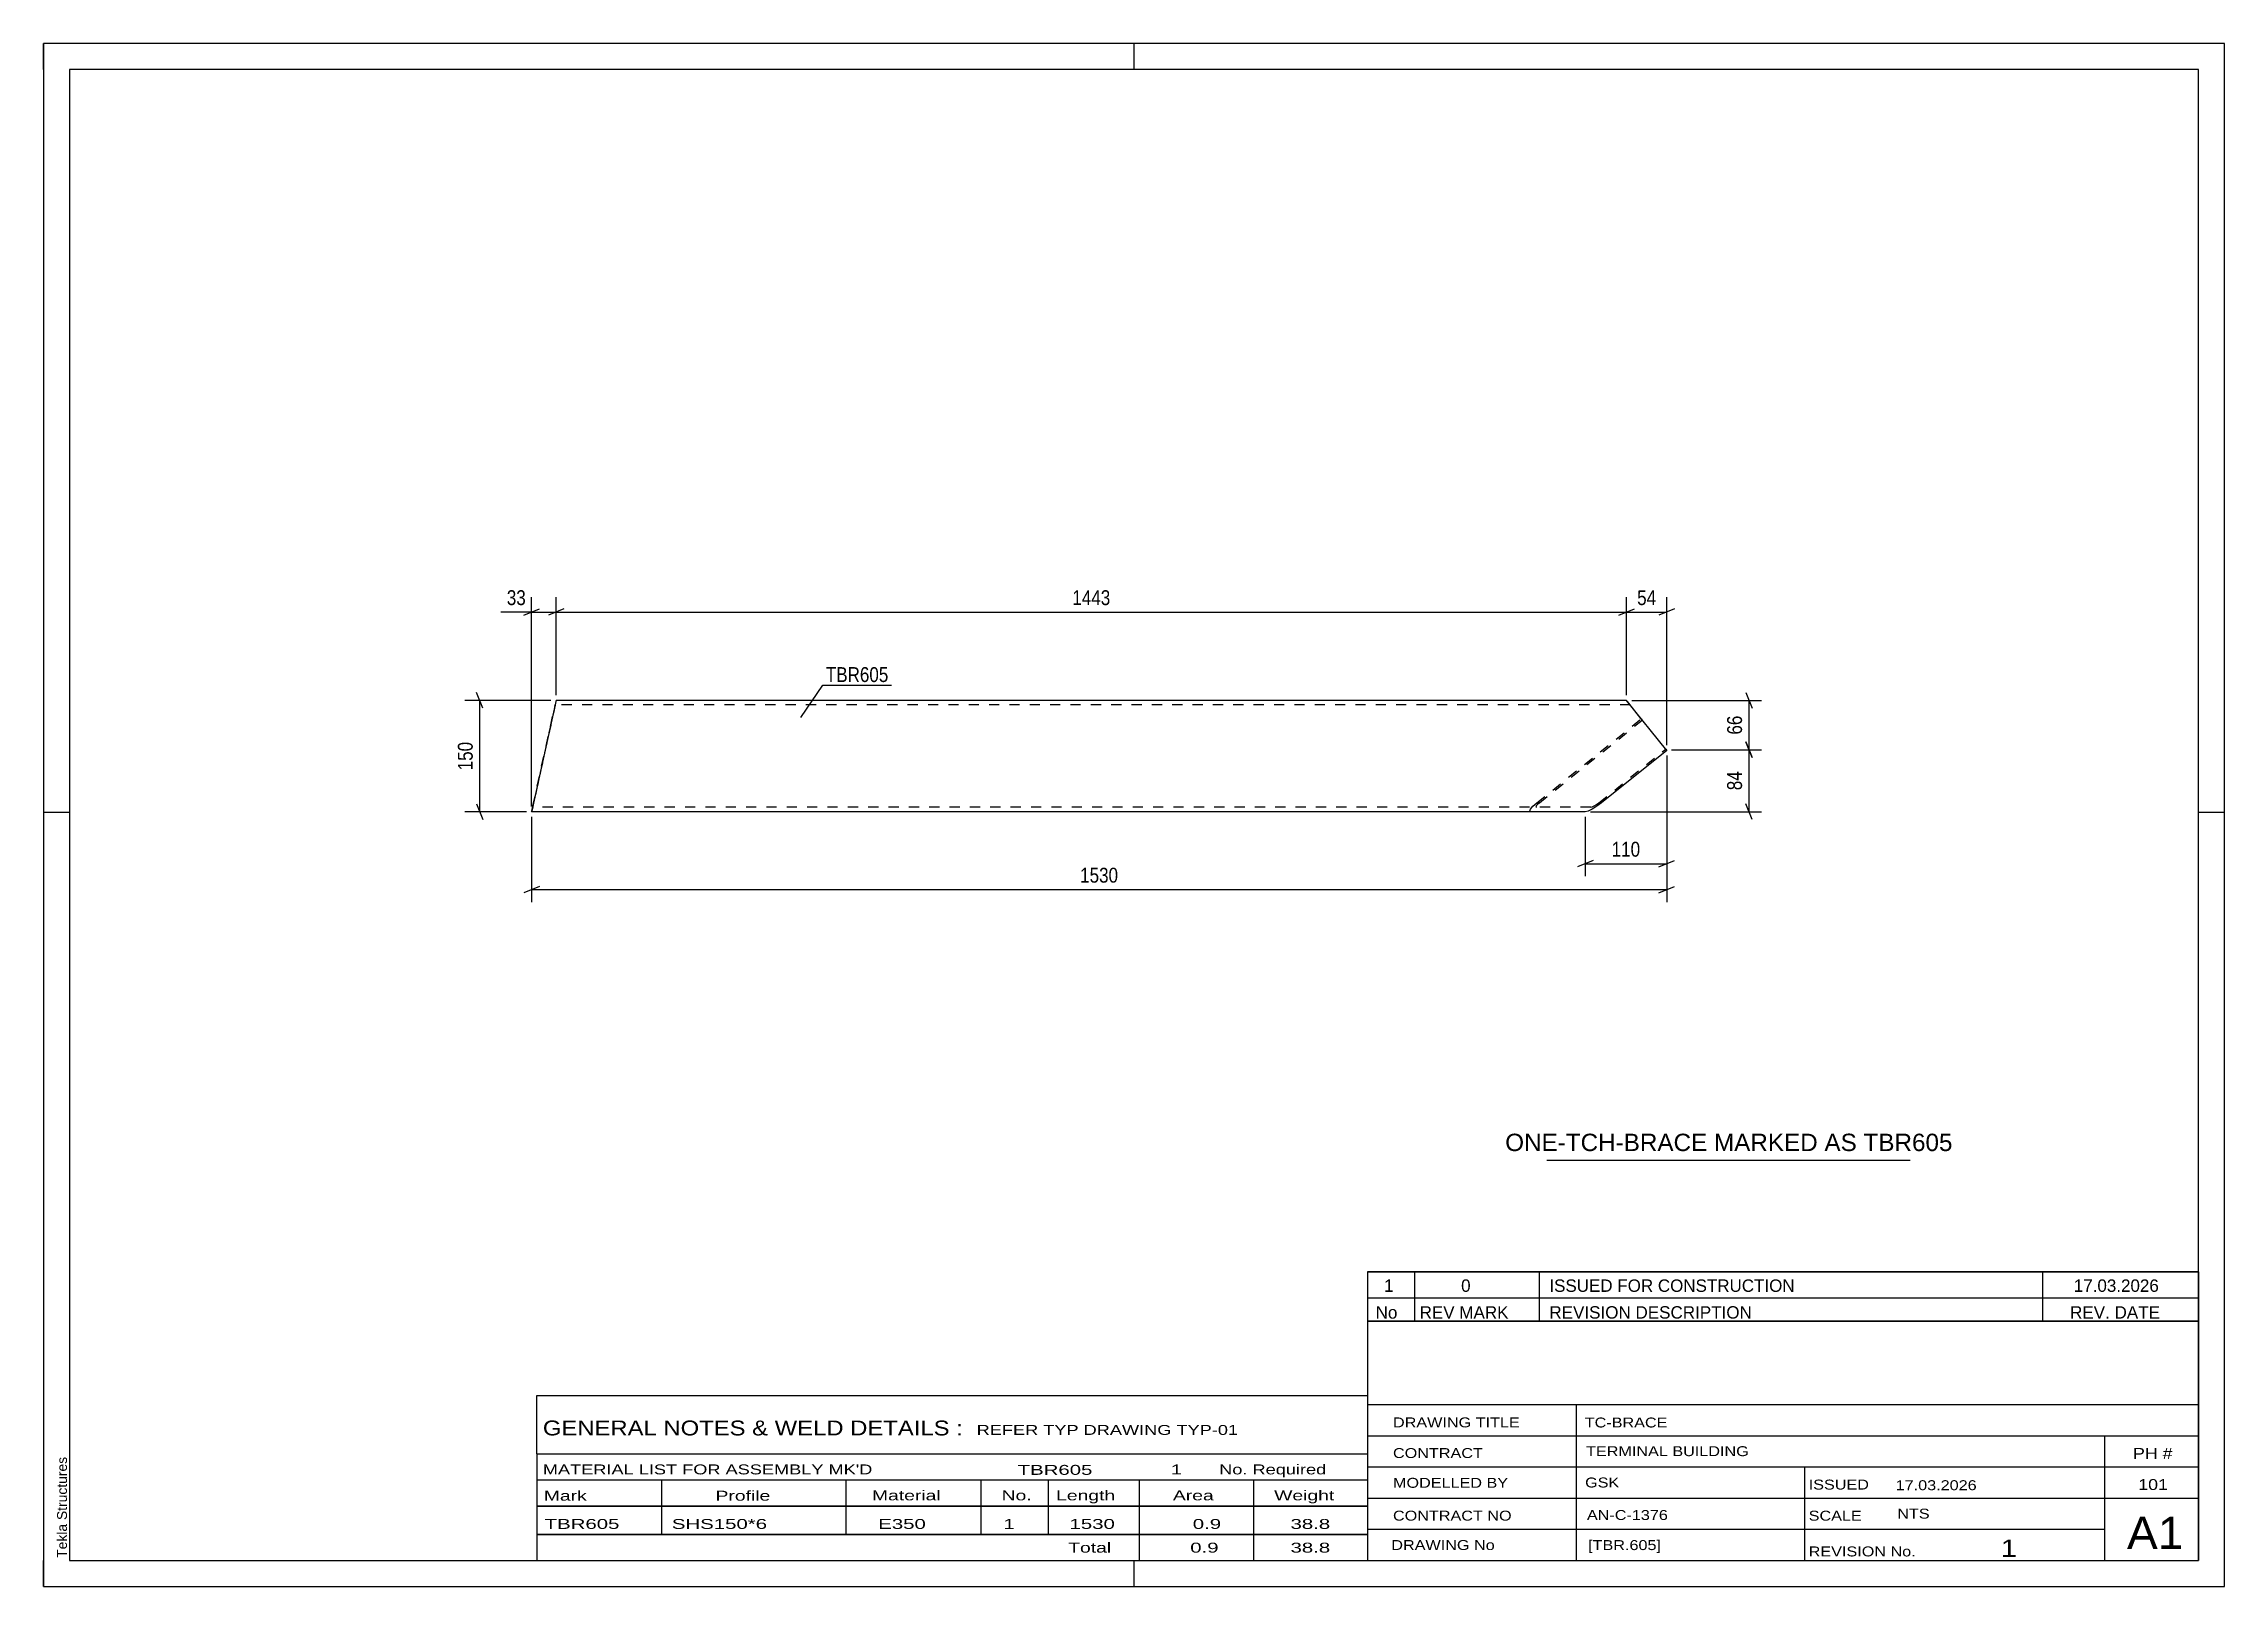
# Model space of a CAD drawing. Header units: millimetres. Extents: x 0 to 420, y 0 to 297.
import ezdxf

# ---------------------------------------------------------------- set-up
doc = ezdxf.new("R2010")
doc.units = ezdxf.units.MM
doc.linetypes.add('DXK_LINE_DOT2', pattern=[3.9198, 1.9599, -1.9599])
doc.styles.add('Arial', font='ARIAL.TTF', dxfattribs={"height": 0.2})
doc.styles.add('Arial Narrow', font='ARIALN.TTF', dxfattribs={"height": 0.2})

# ---------------------------------------------------------------- blocks, each defined once
blk = doc.blocks.new('Unknown-585400165-1162')
at = {"color": 5, "linetype": 'Continuous'}
for p, q in [((420, 297), (0, 297)), ((0, 297), (0, 0)), ((0, 292), (0, 297)), ((210, 292), (210, 297)), ((420, 0), (420, 297)), ((415, 292), (5, 292)), ((5, 292), (5, 5)), ((415, 5), (415, 292)), ((5, 149), (0, 149)), ((420, 149), (415, 149)), ((0, 0), (0, 5)), ((5, 5), (415, 5)), ((210, 0), (210, 5)), ((0, 0), (420, 0))]:
    blk.add_line(p, q, dxfattribs=at)
at = {"color": 174, "linetype": 'Continuous', "style": 'Arial'}
blk.add_text('Tekla Structures', height=1.9102, rotation=90, dxfattribs=at).set_placement((4.5, 5.5))
blk = doc.blocks.new('Part-585400165-1593 - 1587')
at = {"color": 7, "linetype": 'DXK_LINE_DOT2'}
for p, q in [((98.5, 169.63), (94.18, 149.98)), ((98.59, 170.05), (94.19, 150.05)), ((94.23, 150.24), (98.52, 169.7)), ((98.5, 169.63), (98.52, 169.7)), ((98.52, 169.7), (98.52, 169.7)), ((305.56, 169.7), (98.52, 169.7)), ((98.68, 170.43), (98.59, 170.05)), ((98.7, 170.56), (98.68, 170.43)), ((98.71, 170.56), (98.7, 170.56)), ((306.24, 168.84), (304.87, 170.56)), ((307.9, 166.78), (305.56, 169.7)), ((287.58, 150.84), (307.71, 167.02)), ((288.07, 150.84), (307.9, 166.78)), ((307.71, 167.02), (307.9, 166.78)), ((299.53, 150.84), (312.4, 161.19)), ((312.4, 161.19), (312.59, 160.94)), ((94.02, 149.26), (93.99, 149.13)), ((94.19, 150.05), (94.02, 149.26)), ((94.18, 149.98), (94.19, 150.05)), ((297.96, 149.98), (94.18, 149.98)), ((94.19, 150.05), (94.23, 150.24)), ((286.22, 149.26), (286.36, 149.63)), ((286.44, 149.13), (286.22, 149.26)), ((286.36, 149.63), (286.84, 150.19)), ((286.84, 150.19), (287.58, 150.84)), ((287.47, 150.24), (287.4, 150.05)), ((287.4, 150.05), (287.51, 149.98)), ((287.7, 150.51), (287.47, 150.24)), ((288.07, 150.84), (287.7, 150.51)), ((297.96, 149.98), (298.24, 150.05)), ((298.24, 150.05), (298.63, 150.24)), ((298.63, 150.24), (299.08, 150.51)), ((299.08, 150.51), (299.53, 150.84))]:
    blk.add_line(p, q, dxfattribs=at)
at = {"color": 2, "linetype": 'Continuous'}
for p, q in [((98.6, 170.05), (94.22, 150.19)), ((98.71, 170.56), (98.6, 170.05)), ((98.7, 170.56), (98.71, 170.56)), ((304.87, 170.56), (98.71, 170.56)), ((312.59, 160.94), (304.87, 170.56)), ((312.59, 160.94), (300.03, 150.84)), ((93.99, 149.13), (94.02, 149.26)), ((296.9, 149.13), (93.99, 149.13)), ((94.02, 149.26), (94.22, 150.19)), ((297.44, 149.26), (296.9, 149.13)), ((298.23, 149.63), (297.44, 149.26)), ((299.13, 150.19), (298.23, 149.63)), ((300.03, 150.84), (299.13, 150.19))]:
    blk.add_line(p, q, dxfattribs=at)
blk = doc.blocks.new('StraightDimension-585400165-1727 - 1587')
at = {"color": 7, "linetype": 'Continuous'}
for p, q in [((93.99, 150.13), (93.99, 190.41)), ((98.71, 171.56), (98.71, 190.41)), ((92.49, 186.96), (95.49, 188.16)), ((93.99, 187.56), (98.71, 187.56)), ((100.21, 188.16), (97.21, 186.96))]:
    blk.add_line(p, q, dxfattribs=at)
at = {"color": 0}
blk.add_wipeout([(93.46, 188.31), (93.46, 192.51), (88.61, 192.51), (88.61, 188.31)], dxfattribs=at)
at = {"color": 7, "linetype": 'Continuous'}
blk.add_line((93.99, 187.56), (88.08, 187.56), dxfattribs=at)
blk.add_line((93.99, 187.56), (88.08, 187.56), dxfattribs=at)
at = {"color": 3, "style": 'Arial Narrow'}
blk.add_text('33', height=2.863, dxfattribs=at).set_placement((89.21, 188.91))
blk = doc.blocks.new('StraightDimension-585400165-1719 - 1587')
at = {"color": 7, "linetype": 'Continuous'}
for p, q in [((97.71, 170.56), (81.14, 170.56)), ((84.59, 169.06), (83.39, 172.06)), ((83.99, 149.13), (83.99, 170.56)), ((92.99, 149.13), (81.14, 149.13)), ((83.39, 150.63), (84.59, 147.63))]:
    blk.add_line(p, q, dxfattribs=at)
at = {"color": 0}
blk.add_wipeout([(83.24, 163.18), (79.04, 163.18), (79.04, 156.5), (83.24, 156.5)], dxfattribs=at)
at = {"color": 3, "style": 'Arial Narrow'}
blk.add_text('150', height=2.863, rotation=90.0002, dxfattribs=at).set_placement((82.64, 157.1))
blk = doc.blocks.new('StraightDimension-585400165-1725 - 1587')
at = {"color": 7, "linetype": 'Continuous'}
for p, q in [((304.87, 171.56), (304.87, 190.41)), ((312.59, 161.94), (312.59, 190.41)), ((303.37, 186.96), (306.37, 188.16)), ((304.87, 187.56), (312.59, 187.56)), ((314.09, 188.16), (311.09, 186.96))]:
    blk.add_line(p, q, dxfattribs=at)
at = {"color": 0}
blk.add_wipeout([(311.16, 188.31), (311.16, 192.51), (306.3, 192.51), (306.3, 188.31)], dxfattribs=at)
at = {"color": 3, "style": 'Arial Narrow'}
blk.add_text('54', height=2.863, dxfattribs=at).set_placement((306.9, 188.91))
blk = doc.blocks.new('StraightDimension-585400165-1726 - 1587')
at = {"color": 7, "linetype": 'Continuous'}
for p, q in [((98.71, 171.56), (98.71, 190.41)), ((304.87, 171.56), (304.87, 190.41)), ((100.21, 188.16), (97.21, 186.96)), ((98.71, 187.56), (304.87, 187.56)), ((303.37, 186.96), (306.37, 188.16))]:
    blk.add_line(p, q, dxfattribs=at)
at = {"color": 0}
blk.add_wipeout([(206.04, 188.31), (206.04, 192.51), (197.53, 192.51), (197.53, 188.31)], dxfattribs=at)
at = {"color": 3, "style": 'Arial Narrow'}
blk.add_text('1443', height=2.863, dxfattribs=at).set_placement((198.13, 188.91))
blk = doc.blocks.new('StraightDimension-585400165-1739 - 1587')
at = {"color": 7, "linetype": 'Continuous'}
for p, q in [((312.59, 159.94), (312.59, 131.73)), ((93.99, 148.13), (93.99, 131.73)), ((95.49, 134.73), (92.49, 133.53)), ((311.09, 133.53), (314.09, 134.73)), ((93.99, 134.13), (312.59, 134.13))]:
    blk.add_line(p, q, dxfattribs=at)
at = {"color": 0}
blk.add_wipeout([(207.55, 134.88), (207.55, 139.08), (199.03, 139.08), (199.03, 134.88)], dxfattribs=at)
at = {"color": 3, "style": 'Arial Narrow'}
blk.add_text('1530', height=2.863, dxfattribs=at).set_placement((199.63, 135.48))
blk = doc.blocks.new('StraightDimension-585400165-2010 - 1587')
at = {"color": 7, "linetype": 'Continuous'}
for p, q in [((312.59, 159.94), (312.59, 136.73)), ((296.9, 148.13), (296.9, 136.73)), ((298.4, 139.73), (295.4, 138.53)), ((296.9, 139.13), (312.59, 139.13)), ((311.09, 138.53), (314.09, 139.73))]:
    blk.add_line(p, q, dxfattribs=at)
at = {"color": 0}
blk.add_wipeout([(308.09, 139.88), (308.09, 144.08), (301.4, 144.08), (301.4, 139.88)], dxfattribs=at)
at = {"color": 3, "style": 'Arial Narrow'}
blk.add_text('110', height=2.863, dxfattribs=at).set_placement((302, 140.48))
blk = doc.blocks.new('StraightDimension-585400165-2056 - 1587')
at = {"color": 7, "linetype": 'Continuous'}
for p, q in [((305.87, 170.56), (330.85, 170.56)), ((327.85, 172.06), (329.05, 169.06)), ((328.45, 161.06), (328.45, 170.56)), ((313.5, 161.06), (330.85, 161.06)), ((329.05, 159.56), (327.85, 162.56))]:
    blk.add_line(p, q, dxfattribs=at)
at = {"color": 0}
blk.add_wipeout([(327.7, 168.24), (323.5, 168.24), (323.5, 163.38), (327.7, 163.38)], dxfattribs=at)
at = {"color": 3, "style": 'Arial Narrow'}
blk.add_text('66', height=2.863, rotation=90.0002, dxfattribs=at).set_placement((327.1, 163.98))
blk = doc.blocks.new('StraightDimension-585400165-2057 - 1587')
at = {"color": 7, "linetype": 'Continuous'}
for p, q in [((313.5, 161.06), (330.85, 161.06)), ((327.85, 162.56), (329.05, 159.56)), ((328.45, 149.13), (328.45, 161.06)), ((297.9, 149.13), (330.85, 149.13)), ((329.05, 147.63), (327.85, 150.63))]:
    blk.add_line(p, q, dxfattribs=at)
at = {"color": 0}
blk.add_wipeout([(327.7, 157.52), (323.5, 157.52), (323.5, 152.67), (327.7, 152.67)], dxfattribs=at)
at = {"color": 3, "style": 'Arial Narrow'}
blk.add_text('84', height=2.863, rotation=90.0002, dxfattribs=at).set_placement((327.1, 153.27))
blk = doc.blocks.new('Unknown-585400165-2150')
at = {"color": 7, "linetype": 'Continuous'}
blk.add_line((289.5, 82.05), (359.5, 82.05), dxfattribs=at)
at = {"color": 7, "style": 'Arial'}
blk.add_text('ONE-TCH-BRACE MARKED AS TBR605', height=3.3428, dxfattribs=at).set_placement((281.49, 83.8))
blk = doc.blocks.new('Unknown-585400165-2147')
at = {"color": 7, "linetype": 'Continuous'}
for p, q in [((255, 51.05), (255, 5)), ((255, 51.05), (415, 51.05)), ((415, 51), (415, 5)), ((255, 35), (415, 35)), ((295.14, 35), (295.14, 5)), ((255, 29), (415, 29)), ((397, 5.05), (397, 29.05)), ((255, 23), (415, 23)), ((339.14, 23), (339.14, 5)), ((255, 17), (415, 17)), ((255, 11), (397, 11)), ((255, 5), (415, 5))]:
    blk.add_line(p, q, dxfattribs=at)
at = {"color": 7, "style": 'Arial Narrow'}
for s, height, width, p in [('DRAWING TITLE', 1.9089, 1.425378, (259.88, 30.61)), ('TC-BRACE', 1.909, 1.425378, (296.81, 30.59)), ('CONTRACT', 1.909, 1.425378, (259.88, 24.71)), ('TERMINAL BUILDING', 1.9089, 1.425378, (297.06, 25.07)), ('MODELLED BY', 1.9089, 1.425378, (259.88, 18.98)), ('GSK', 1.909, 1.425378, (296.88, 19.04)), ('ISSUED', 1.909, 1.425378, (339.94, 18.64)), ('17.03.2026', 1.909, 1.425378, (356.69, 18.52)), ('CONTRACT NO', 1.9089, 1.425378, (259.88, 12.66)), ('AN-C-1376', 1.909, 1.425378, (297.23, 12.78)), ('SCALE', 1.909, 1.425378, (339.94, 12.65)), ('A1', 6.204, 1.25, (401.24, 7.2)), ('DRAWING No', 1.909, 1.425378, (259.56, 7)), ('[TBR.605]', 1.909, 1.425378, (297.46, 6.99)), ('1', 3.34, 1.5, (376.91, 5.68)), ('REVISION No.', 1.9089, 1.425378, (339.94, 5.77))]:
    blk.add_text(s, height=height, dxfattribs=dict(at, width=width)).set_placement(p)
at = {"color": 7, "linetype": 'Continuous', "style": 'Arial Narrow'}
for s, height, width, p in [('PH #', 2.1, 1.42538, (402.4, 24.55)), ('101', 2.1, 1.42538, (403.41, 18.55)), ('NTS', 1.909, 1.425378, (357, 13.05))]:
    blk.add_text(s, height=height, dxfattribs=dict(at, width=width)).set_placement(p)
blk = doc.blocks.new('Unknown-585400165-2148')
at = {"color": 7, "linetype": 'Continuous'}
for p, q in [((255, 60.55), (415, 60.55)), ((415, 60.55), (255, 60.55)), ((255, 60.55), (255, 55.55)), ((264, 60.55), (264, 55.55)), ((288, 60.55), (288, 55.55)), ((385, 60.55), (385, 55.55)), ((415, 60.55), (415, 55.55)), ((255, 55.55), (415, 55.55)), ((255, 55.55), (255, 51.05)), ((255, 55.55), (415, 55.55)), ((264, 55.55), (264, 51.05)), ((288, 55.55), (288, 51.05)), ((385, 55.55), (385, 51.05)), ((415, 55.55), (415, 51.05)), ((415, 51.05), (255, 51.05))]:
    blk.add_line(p, q, dxfattribs=at)
at = {"color": 7, "linetype": 'Continuous', "style": 'Arial Narrow'}
for s, height, width, p in [('1', 2.39, 1.196471, (258.16, 56.7)), ('0', 2.39, 1.196471, (273, 56.7)), ('ISSUED FOR CONSTRUCTION', 2.3861, 1.196471, (290, 56.7)), ('17.03.2026', 2.386, 1.196471, (391, 56.7)), ('No', 2.386, 1.2, (256.54, 51.55)), ('REV MARK', 2.386, 1.2, (265, 51.55)), ('REVISION DESCRIPTION', 2.3861, 1.2, (290, 51.55)), ('REV. DATE', 2.386, 1.2, (390.28, 51.55))]:
    blk.add_text(s, height=height, dxfattribs=dict(at, width=width)).set_placement(p)
blk = doc.blocks.new('Unknown-585400165-2149')
at = {"color": 7, "linetype": 'Continuous'}
for p, q in [((95, 36.75), (255, 36.75)), ((95, 25.5), (95, 36.75)), ((255, 36.75), (255, 25.5)), ((95, 25.5), (255, 25.5)), ((95, 25.5), (95, 20.5)), ((255, 25.5), (255, 20.5)), ((95, 20.5), (255, 20.5)), ((95, 20.5), (95, 15.5)), ((119, 20.5), (119, 15.5)), ((154.5, 20.5), (154.5, 15.5)), ((180.5, 20.5), (180.5, 15.5)), ((193.5, 20.5), (193.5, 15.5)), ((211, 20.5), (211, 15.5)), ((233, 20.5), (233, 15.5)), ((255, 20.5), (255, 15.5)), ((95, 15.5), (255, 15.5)), ((95, 15.45), (95, 10.05)), ((95, 15.45), (255, 15.45)), ((119, 15.5), (119, 10)), ((154.5, 15.5), (154.5, 10)), ((180.5, 15.5), (180.5, 10)), ((193.5, 15.5), (193.5, 10)), ((211, 15.5), (211, 10)), ((233, 15.5), (233, 10)), ((255, 15.45), (255, 10.05)), ((95, 10.05), (255, 10.05)), ((95, 10), (255, 10)), ((95, 10), (95, 5)), ((211, 10), (211, 5)), ((233, 10), (233, 5)), ((255, 10), (255, 5)), ((95, 5), (255, 5))]:
    blk.add_line(p, q, dxfattribs=at)
at = {"color": 7, "style": 'Arial Narrow'}
for s, height, width, p in [('GENERAL NOTES & WELD DETAILS :', 2.8633, 1.4, (96.15, 29.06)), ('REFER TYP DRAWING TYP-01', 1.9089, 1.6, (179.7, 29.16)), ("MATERIAL LIST FOR ASSEMBLY MK'D", 1.9089, 1.6, (96.15, 21.56)), ('TBR605', 1.909, 1.794707, (187.59, 21.47)), ('1', 1.91, 1.794707, (217.08, 21.56)), ('No. Required', 1.9089, 1.6, (226.41, 21.56)), ('Mark', 1.909, 1.7, (96.34, 16.5)), ('Profile', 1.909, 1.7, (129.41, 16.5)), ('Material', 1.909, 1.7, (159.54, 16.56)), ('No.', 1.909, 1.7, (184.5, 16.56)), ('Length', 1.909, 1.7, (195, 16.56)), ('Area', 1.909, 1.7, (217.5, 16.56)), ('Weight', 1.909, 1.7, (237, 16.56))]:
    blk.add_text(s, height=height, dxfattribs=dict(at, width=width)).set_placement(p)
at = {"color": 7, "linetype": 'Continuous', "style": 'Arial Narrow'}
for s, height, width, p in [('TBR605', 1.909, 1.794707, (96.5, 11.06)), ('SHS150*6', 1.909, 1.794707, (121, 11.06)), ('E350', 1.909, 1.794707, (160.74, 11.06)), ('1', 1.91, 1.794707, (184.86, 11.06)), ('1530', 1.909, 1.794707, (197.58, 11.06)), ('0.9', 1.909, 1.794707, (221.32, 11.06)), ('38.8', 1.909, 1.794707, (240.14, 11.06)), ('Total', 1.909, 1.7, (197.33, 6.5)), ('0.9', 1.909, 1.794707, (220.83, 6.5)), ('38.8', 1.909, 1.794707, (240.14, 6.5))]:
    blk.add_text(s, height=height, dxfattribs=dict(at, width=width)).set_placement(p)
blk = doc.blocks.new('Mark-585400165-1626 - 1587')
at = {"color": 0}
blk.add_wipeout([(162.71, 174.1), (162.71, 177.1), (150.65, 177.1), (150.65, 174.1)], dxfattribs=at)
blk.add_wipeout([(162.71, 174.1), (162.71, 177.1), (150.65, 177.1), (150.65, 174.1)], dxfattribs=at)
at = {"color": 30, "linetype": 'Continuous'}
for p, q in [((145.84, 167.24), (150.05, 173.5)), ((150.05, 173.5), (163.31, 173.5))]:
    blk.add_line(p, q, dxfattribs=at)
at = {"color": 3, "style": 'Arial Narrow'}
blk.add_text('TBR605', height=2.863, dxfattribs=at).set_placement((150.65, 174.1))

msp = doc.modelspace()

# ---------------------------------------------------------------- block references
for name in ['Unknown-585400165-1162', 'Part-585400165-1593 - 1587', 'Unknown-585400165-2150', 'Unknown-585400165-2148', 'Unknown-585400165-2147', 'Unknown-585400165-2149']:
    msp.add_blockref(name, (0, 0))

# ---------------------------------------------------------------- next in the draw order: block references
for name in ['StraightDimension-585400165-1727 - 1587', 'StraightDimension-585400165-1725 - 1587']:
    msp.add_blockref(name, (0, 0))

# ---------------------------------------------------------------- next in the draw order: block references
msp.add_blockref('StraightDimension-585400165-1719 - 1587', (0, 0))

# ---------------------------------------------------------------- next in the draw order: block references
for name in ['StraightDimension-585400165-1726 - 1587', 'StraightDimension-585400165-1739 - 1587']:
    msp.add_blockref(name, (0, 0))

# ---------------------------------------------------------------- next in the draw order: block references
for name in ['Mark-585400165-1626 - 1587', 'StraightDimension-585400165-2010 - 1587']:
    msp.add_blockref(name, (0, 0))

# ---------------------------------------------------------------- next in the draw order: block references
msp.add_blockref('StraightDimension-585400165-2056 - 1587', (0, 0))

# ---------------------------------------------------------------- next in the draw order: block references
msp.add_blockref('StraightDimension-585400165-2057 - 1587', (0, 0))

doc.saveas('drawing.dxf')
